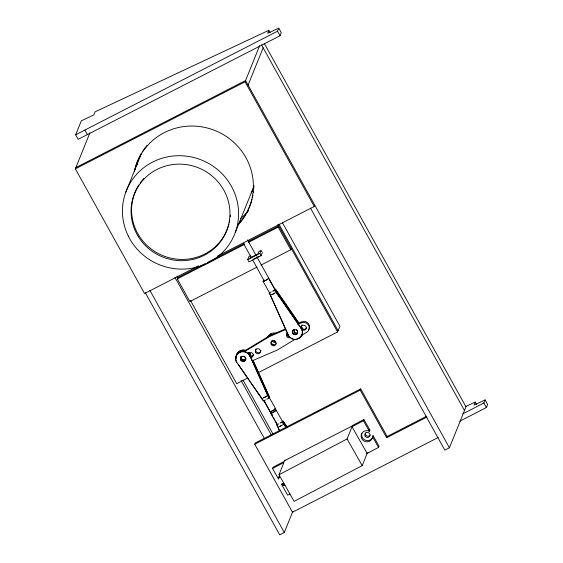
<?xml version="1.0" encoding="UTF-8"?>
<svg xmlns="http://www.w3.org/2000/svg" width="563" height="563" viewBox="0 0 563 563"><rect width="100%" height="100%" fill="white"/><g stroke="black" fill="none" stroke-linecap="round" stroke-linejoin="round"><path stroke-width="0.84" d="M278.474 478.916L279.354 476.256L278.474 478.916L272.541 468.493L283.942 462.497L279.002 474.722L294.139 501.38L362.206 465.622L367.146 453.405L378.554 447.409L379.047 446.17L373.065 435.635L372.417 437.88A5.778 5.595 22 0 1 365.324 441.61A5.778 5.595 22 0 1 361.34 434.594A5.778 5.595 22 0 1 368.434 430.864L369.398 431.293L369.898 430.055L363.916 419.512L352.508 425.508M373.065 435.635L372.917 436.649A5.778 5.595 22 0 1 365.823 440.372A5.778 5.595 22 0 1 361.84 433.355M268.825 30.311L267.749 33.316L278.748 28.15L281.268 32.682L280.015 35.772L78.208 139.307L75.688 134.775L81.332 120.806L93.81 114.951L95.063 111.847L268.825 30.311L270.085 32.577M476.46 404.347L475.2 402.073L474.123 405.079L485.123 399.92L487.642 404.452L486.39 407.542L459.795 421.187M281.69 484.609L282.19 483.371L284.069 483.997L283.569 485.229L281.69 484.609L287.672 495.151L289.952 493.955M198.535 265.849L144.571 293.534L75.358 168.851L89.939 132.769M125.676 192.504L141.545 153.235M75.358 168.851L245.067 81.79L259.642 45.702M248.079 85.09L263.146 47.806M257.164 267.031L189.893 301.543L177.31 278.875L177.809 277.643L205.185 263.597M75.688 134.775L277.503 31.239L278.748 28.15M235.348 232.301L252.829 189.02A58.334 56.427 22 0 0 253.899 185.734M262.358 252.59L261.105 255.679L248.952 261.915L247.692 259.649L248.945 256.559L250.38 255.82M250.845 256.088L250.078 257.988L257.875 253.99L258.896 251.457L260.366 250.697M247.692 259.649L259.853 253.413L261.098 250.324L261.936 251.837M248.494 242.357L278.213 227.107L278.713 225.876L248.206 241.527M265.44 399.955L263.385 401.032L236.685 362.157A7.516 7.27 22 0 1 239.556 352.283A7.516 7.27 22 0 1 249.74 355.309L268.966 397.914L266.813 399.237M272.591 291.205L274.744 289.882L301.451 328.757A7.516 7.27 22 0 1 298.58 338.63A7.516 7.27 22 0 1 288.397 335.597L269.269 292.753L288.502 335.351A7.516 7.27 22 0 0 289.671 336.906M261.077 265.025L290.797 249.775L291.296 248.543M251.091 356.435L250.127 353.817A7.516 7.27 22 0 0 248.959 352.269M268.868 398.161L249.74 355.309M217.304 256.221L314.274 206.466L314.773 205.235M244.3 351.776L269.705 336.456L270.782 333.803M297.848 324.372L301.064 322.993L301.465 322.001A5.517 5.334 22 0 1 308.798 329.651M438.211 437.486L292.486 512.246L254.736 444.242L255.236 443.004L360.728 388.885L387.154 436.487L386.654 437.725L360.229 390.124L360.728 388.885M279.6 431.223L276.855 424.664L279.698 430.969M280.177 423.116L282.33 421.793L286.3 427.514M282.422 422.243L282.71 421.525L282.9 422.672L282.52 421.997M272.541 468.493L273.041 467.255L284.442 461.266L284.969 459.957M257.812 372.882L337.596 331.945L339.911 326.23L282.464 222.744M282.105 484.849L282.605 483.61M145.345 292.795L279.72 534.85L284.301 532.499L292.816 511.422M279.002 474.722L347.075 438.964L352.009 426.74L363.416 420.751L363.916 419.512M310.466 208.085L444.833 450.14L449.422 447.789L465.981 406.796L264.258 43.407M462.758 413.84L483.877 403.009L485.123 399.92M278.854 477.487L279.579 476.221M243.209 351.692L270.106 335.471L285.385 328.912M295.16 339.264L277.256 350.059L252.294 360.784M301.128 335.661L306.349 332.515A5.517 5.334 22 0 0 308.524 325.28A5.517 5.334 22 0 0 301.064 322.993M269.17 292.999L271.225 291.923M273.47 291.05L274.835 290.332L275.124 289.614L275.321 290.761L274.934 290.086M280.958 422.51L282.33 421.793M276.75 424.91L278.805 423.833M240.69 221.09L241.302 220.766M75.857 167.619L245.567 80.551L449.422 447.789M207.536 262.393L244.3 243.533M177.31 278.875L244.581 244.363M253.674 259.057L259.128 256.256M247.643 378.097L236.692 383.713L190.393 300.311M254.736 444.242L360.229 390.124M284.519 460.689L352.945 425.579M387.154 436.487L426.684 416.205M386.654 437.725L426.965 417.042M366.492 453.581L368.047 452.786M465.678 406.542L475.2 402.073M297.44 323.732L301.465 322.001M269.705 336.456L285.786 329.552M283.569 485.229L285.068 485.236M368.934 429.625L369.898 430.055M299.143 323.331L275.314 288.995L299.044 323.577M274.645 290.128L301.451 328.757M287.369 427.345L282.9 420.906L286.771 426.881M282.232 422.039L286.201 427.76M238.177 364.303L250.085 381.468M251.077 382.896L262.991 400.068M363.416 420.751L369.398 431.293M372.565 436.874L378.554 447.409M268.924 278.952L276.166 291.74M352.009 426.74L367.146 453.405M263.048 281.359L269.867 293.393M347.075 438.964L362.206 465.622M268.713 396.239L269.093 396.915M267.833 394.98L275.504 408.513M276.074 410.11L283.752 423.65M271.084 413.003L272.365 415.262M263.667 400.392L270.057 411.673M270.634 413.27L277.453 425.304M277.503 31.239L280.015 35.772M483.877 403.009L486.39 407.542M261.464 44.787L464.482 410.504M245.067 81.79L314.274 206.466M278.952 224.158L338.096 330.713M277.876 224.356L337.596 331.945M278.213 227.107L290.797 249.775M259.853 253.413L261.105 255.679M247.502 239.929L255.996 255.229M256.841 256.756L278.073 295.005M243.371 243.286L251.436 257.819M252.71 260.113L264.174 280.768M263.927 400.251L272.816 416.275M273.667 417.795L274.512 419.322M275.363 420.85L277.475 424.664M243.012 380.018L273.301 434.573M241.084 380.489L271.366 435.051M176.965 276.123L177.809 277.643M174.882 277.299L264.462 438.668M84.865 130.067L87.378 134.606M149.934 290.445L284.301 532.499M250.127 353.817L251.548 356.977M252.977 360.13L269.255 396.669L252.871 360.376M370.137 435.079A2.625 2.541 22 0 1 365.387 432.933M245.749 358.842A2.625 2.541 22 0 1 240.985 356.738M245.848 358.596A2.625 2.541 22 0 1 241.084 356.492M236.115 358.497A7.516 7.27 22 0 1 245.531 350.51M248.86 352.515A7.516 7.27 22 0 1 250.028 354.071M236.122 356.977A7.516 7.27 22 0 1 245.63 350.263M274.92 409.097A2.625 0.422 -29.5 0 1 274.631 409.364M274.223 409.688A2.625 0.422 -29.5 0 1 270.683 411.44M270.514 411.412A2.625 0.422 -29.5 0 1 270.5 411.293M275.054 408.78A2.625 0.422 -29.5 0 1 275.068 408.9M267.214 395.212A2.625 0.422 -29.5 0 1 267.249 395.557M266.039 396.493A2.625 0.422 -29.5 0 1 263.751 397.689M274.934 408.555A3.153 0.507 -29.5 0 1 273.203 410.441A3.153 0.507 -29.5 0 1 270.219 411.286M267.256 395.015A3.153 0.507 -29.5 0 1 267.678 395.36M266.834 396.063A3.153 0.507 -29.5 0 1 262.963 398.097M245.728 359.483A2.625 2.541 22 0 1 241.675 360.763A2.625 2.541 22 0 1 241.752 356.583A2.625 2.541 22 0 1 245.749 358.181M236.587 362.403A7.516 7.27 22 0 1 239.451 352.529A7.516 7.27 22 0 1 249.634 355.556M275.145 410.406A2.625 0.422 -29.5 0 1 274.941 411.166A2.625 0.422 -29.5 0 1 271.845 412.883A2.625 0.422 -29.5 0 1 271.5 412.419M274.983 410.328A3.153 0.507 -29.5 0 1 275.574 410.814A3.153 0.507 -29.5 0 1 271.725 413.052A3.153 0.507 -29.5 0 1 271.134 412.559M283.175 423.686A3.153 0.507 -29.5 0 1 283.597 424.03M282.753 424.734A3.153 0.507 -29.5 0 1 278.875 426.768M281.373 425.515A2.625 0.422 -29.5 0 1 279.67 426.36M278.326 295.737A2.625 0.429 -29 0 1 278.368 296.089M301.923 335.168A7.516 7.27 22 0 1 299.15 337.744M302.746 329.658A7.516 7.27 22 0 0 302.021 327.87L302.12 327.624A7.516 7.27 22 0 1 302.845 329.411M302.021 334.922A7.516 7.27 22 0 1 300.818 336.392M297.743 332.649A2.625 2.541 22 0 1 296.771 333.549M297.419 332.916A2.625 2.541 22 0 1 296.237 333.535M267.622 279.051A2.625 0.422 -29.5 0 1 264.188 280.993A2.625 0.422 -29.5 0 1 264.336 280.184M268.291 278.164A3.153 0.507 -29.5 0 1 267.094 279.565A3.153 0.507 -29.5 0 1 263.484 281.352A3.153 0.507 -29.5 0 1 264.047 280.268M275.166 292.823A3.153 0.507 -29.5 0 1 271.296 294.857M275.596 291.775A3.153 0.507 -29.5 0 1 276.18 291.88M274.371 293.253A2.625 0.422 -29.5 0 1 272.084 294.449M297.546 332.677A2.625 2.541 22 0 1 293.407 333.894A2.625 2.541 22 0 1 293.745 329.672M296.363 329.763A2.625 2.541 22 0 1 297.56 331.354M301.55 328.503A7.516 7.27 22 0 1 296.87 339.046M292.999 338.912A7.516 7.27 22 0 1 291.205 338.117M260.901 350.383A2.625 2.541 22 0 1 257.551 352.705A2.625 2.541 22 0 1 256.045 348.898M268.452 336.618A7.882 7.629 22 0 1 272.013 334.788M248.311 353.648A2.625 2.541 22 0 1 252.843 353.846A2.625 2.541 22 0 1 250.493 357.575M253.561 354.148A2.625 2.541 22 0 1 249.592 356.189M248.438 353.261A2.625 2.541 22 0 1 248.712 352.663M245.841 359.173A2.625 2.541 22 0 1 242.252 359.954A2.625 2.541 22 0 1 241.372 356.428M267.242 337.659A7.882 7.629 22 0 1 276.088 333.12M273.709 344.845A4.469 4.321 22 0 1 271.64 343.817M290.332 337.526A2.625 2.541 22 0 1 286.778 336.435A2.625 2.541 22 0 1 287.813 332.993M301.163 328.299A2.625 2.541 22 0 1 304.217 325.259A2.625 2.541 22 0 1 305.815 329.313A2.625 2.541 22 0 1 301.409 328.933M297.672 333.76A2.625 2.541 22 0 1 294.604 329.608M276.116 343.648A2.625 2.541 22 0 1 272.52 344.422A2.625 2.541 22 0 1 271.64 340.897M306.617 327.532A2.625 2.541 22 0 1 303.373 329.2A2.625 2.541 22 0 1 301.592 325.991M301.867 325.386A2.625 2.541 22 0 1 302.296 324.879M297.433 333A2.625 2.541 22 0 1 294.301 329.735M289.417 336.822A2.625 2.541 22 0 1 287.236 332.895M252.534 189.83A58.334 56.427 22 0 1 251.204 193.039M228.888 224.285A49.664 48.038 22 0 1 161.736 255.173A49.664 48.038 22 0 1 138.829 185.044M140.243 182.947A49.664 48.038 22 0 1 143.966 178.372M230.358 215.179A49.664 48.038 22 0 1 230.225 216.868M229.774 220.21A49.664 48.038 22 0 1 229.282 222.674M134.318 171.476A60.438 58.461 22 0 1 220.316 132.959A60.438 58.461 22 0 1 238.093 224.911M252.034 199.316A60.438 58.461 22 0 1 239.169 223.047M134.817 170.237A60.438 58.461 22 0 1 141.229 153.664M142.552 151.496A60.438 58.461 22 0 1 147.14 145.324M253.878 185.832A60.438 58.461 22 0 1 253.779 188.387M253.561 190.948A60.438 58.461 22 0 1 253.357 192.652M252.949 195.185A60.438 58.461 22 0 1 252.435 197.683M275.455 341.305A3.153 3.047 22 0 1 273.259 340.312M275.771 342.473A3.153 3.047 22 0 1 272.274 340.889M248.41 210.844A63.063 61.001 22 0 1 240.584 218.507M137.119 164.966A63.063 61.001 22 0 1 137.604 160.765M365.105 436.114A2.625 2.541 22 0 0 369.638 436.311A2.625 2.541 22 0 0 367.456 432.391A2.625 2.541 22 0 0 365.105 436.114M240.83 360.179A2.625 2.541 22 0 0 245.362 360.334A2.625 2.541 22 0 0 243.146 356.428A2.625 2.541 22 0 0 240.83 360.179M292.64 333.373A2.625 2.541 22 0 0 297.173 333.528A2.625 2.541 22 0 0 294.956 329.622A2.625 2.541 22 0 0 292.64 333.373M255.595 352.438A2.625 2.541 22 0 0 260.12 352.635A2.625 2.541 22 0 0 257.945 348.708A2.625 2.541 22 0 0 255.595 352.438M271.19 344.436A2.625 2.541 22 0 0 275.715 344.633A2.625 2.541 22 0 0 273.534 340.706A2.625 2.541 22 0 0 271.19 344.436M128.216 235.876A58.334 56.427 22 0 0 228.529 245.362A58.334 56.427 22 0 0 184.784 155.972A58.334 56.427 22 0 0 128.216 235.876M138.371 236.699A49.664 48.038 22 0 0 223.975 236.383A49.664 48.038 22 0 0 179.182 164.136A49.664 48.038 22 0 0 138.371 236.699"/></g></svg>
